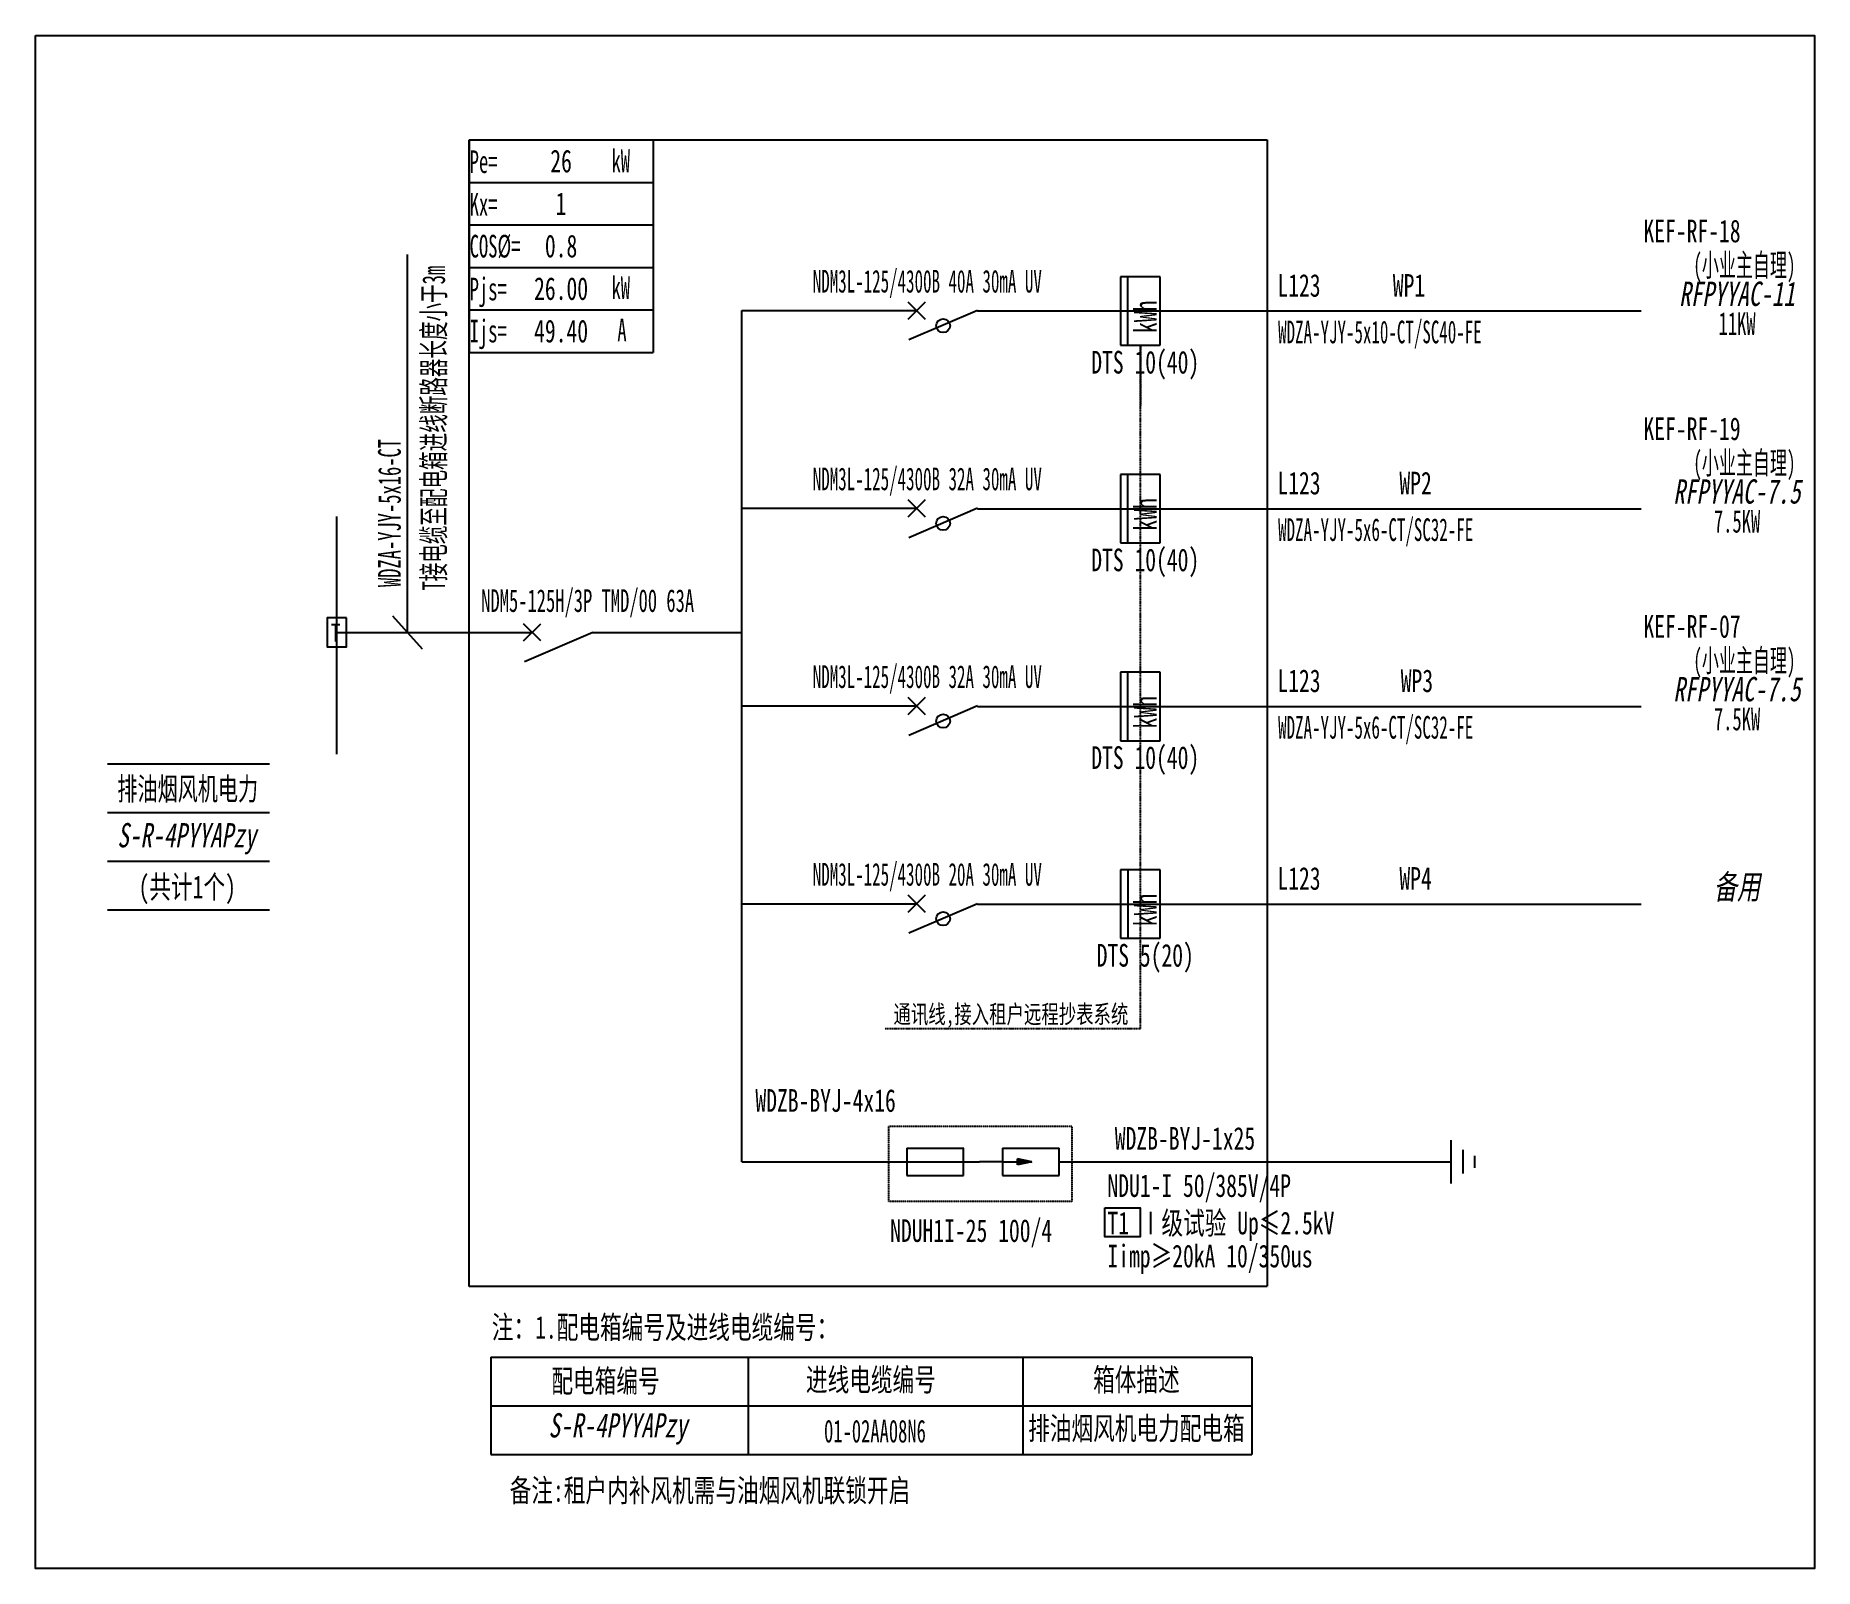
# Model space of a CAD drawing. Extents: x 398287 to 400605, y 364278 to 366275.
import ezdxf
from ezdxf.enums import TextEntityAlignment as Align

# ---------------------------------------------------------------- set-up
doc = ezdxf.new("R2010")
doc.units = 0
doc.header["$MEASUREMENT"] = 0
for name, pattern in [('DASHDOT', [1, 0.5, -0.25, 0, -0.25]), ('DASHED', [0.75, 0.5, -0.25]), ('DASHED2', [0.375, 0.25, -0.125])]:
    doc.linetypes.add(name, pattern=pattern)
for name, color, linetype in [('D_E_Eqpm(强电设备)', 100, 'Continuous'), ('D_E_Eqpm（强电设备）', 100, 'Continuous'), ('D_E_Text(强电文字)', 51, 'Continuous'), ('D_E_Text（强电文字）', 51, 'Continuous'), ('D_E_Wire(强电线缆)', 10, 'Continuous'), ('D_E_Wire（强电线缆）', 10, 'Continuous'), ('D_T_TableDim（表格尺寸）', 255, 'Continuous'), ('DQ-远程抄表', 3, 'DASHDOT'), ('DQ_Eqpm', 100, 'Continuous'), ('系统图', 220, 'Continuous')]:
    doc.layers.add(name, color=color, linetype=linetype)
doc.styles.add('$1$电气', font='', dxfattribs={"width": 0.7})
doc.styles.add('$1$电气箱', font='simhei.ttf', dxfattribs={"width": 0.8, "oblique": 10})
doc.styles.add('电气', font='', dxfattribs={"width": 0.7})
doc.styles.add('电气箱', font='simhei.ttf', dxfattribs={"width": 0.8, "oblique": 10})
doc.styles.get('$1$电气').set_extended_font_data('SimSun')
doc.styles.get('电气').set_extended_font_data('SimSun')

# ---------------------------------------------------------------- blocks, each defined once
blk = doc.blocks.new('T接箱')
at = {"layer": 'DQ_Eqpm'}
blk.add_lwpolyline([(313, 172), (73, 172), (73, -188), (313, -188)], close=True, dxfattribs=at)
at = {"layer": 'DQ_Eqpm', "color": 51, "style": '电气', "width": 0.8}
blk.add_text('T', height=220, dxfattribs=at).set_placement((120, -121))
blk = doc.blocks.new('DIANDUBIAO')
at = {"layer": 'D_E_Eqpm（强电设备）'}
for p, q in [((423, 487), (-423, 487)), ((-423, 487), (-423, 0)), ((423, 487), (-423, 487)), ((423, 0), (423, 487)), ((423, 400), (-423, 400)), ((423, 400), (-423, 400)), ((-423, 0), (423, 0))]:
    blk.add_line(p, q, dxfattribs=at)
at = {"layer": 'D_E_Text（强电文字）', "style": '电气', "width": 0.7}
blk.add_text('kWh', height=280, dxfattribs=at).set_placement((-272, 40))

msp = doc.modelspace()

# ---------------------------------------------------------------- linework, layer by layer
at = {"linetype": 'DASHED'}
for p, q in [((398851.8, 364645, 0), (398851.8, 366139, 0)), ((398851.8, 366139, 0), (399891.8, 366139, 0)), ((399891.8, 366139, 0), (399891.8, 364645, 0)), ((399891.8, 364645, 0), (398851.8, 364645, 0))]:
    msp.add_line(p, q, dxfattribs=at)
at = {"linetype": 'DASHED2', "elevation": 0}
msp.add_lwpolyline([(399398.9, 364853.9), (399637.3, 364853.9), (399637.3, 364755.7), (399398.9, 364755.7)], close=True, dxfattribs=at)
at = {"layer": 'D_E_Eqpm(强电设备)', "color": 100}
for p, q in [((399423.9, 365905.4, 0), (399446.3, 365927.8, 0)), ((399446.3, 365905.4, 0), (399423.9, 365927.8, 0)), ((399446.3, 365927.8, 0), (399423.9, 365905.4, 0)), ((399423.9, 365927.8, 0), (399446.3, 365905.4, 0)), ((399514.3, 365916.6, 0), (399424.9, 365878.3, 0)), ((399423.9, 365647.8, 0), (399446.3, 365670.2, 0)), ((399446.3, 365647.8, 0), (399423.9, 365670.2, 0)), ((399446.3, 365670.2, 0), (399423.9, 365647.8, 0)), ((399423.9, 365670.2, 0), (399446.3, 365647.8, 0)), ((399514.3, 365659, 0), (399424.9, 365620.7, 0)), ((398922.9, 365486.1, 0), (398945.3, 365508.4, 0)), ((398945.3, 365486.1, 0), (398922.9, 365508.4, 0)), ((399013.2, 365497.3, 0), (398923.9, 365458.9, 0)), ((399423.9, 365390.2, 0), (399446.3, 365412.6, 0)), ((399446.3, 365390.2, 0), (399423.9, 365412.6, 0)), ((399446.3, 365412.6, 0), (399423.9, 365390.2, 0)), ((399423.9, 365412.6, 0), (399446.3, 365390.2, 0)), ((399514.3, 365401.4, 0), (399424.9, 365363.1, 0)), ((399423.9, 365132.5, 0), (399446.3, 365154.9, 0)), ((399446.3, 365132.5, 0), (399423.9, 365154.9, 0)), ((399446.3, 365154.9, 0), (399423.9, 365132.5, 0)), ((399423.9, 365154.9, 0), (399446.3, 365132.5, 0)), ((399514.3, 365143.7, 0), (399424.9, 365105.4, 0))]:
    msp.add_line(p, q, dxfattribs=at)
at = {"layer": 'D_E_Eqpm(强电设备)'}
for p, q in [((399422.2, 364825.3, 0), (399496.4, 364825.3, 0)), ((399422.2, 364825.3, 0), (399422.2, 364789.4, 0)), ((399496.2, 364789.4, 0), (399496.2, 364825.3, 0)), ((399546.8, 364807.3, 0), (399516.9, 364807.3, 0)), ((399546.8, 364825.3, 0), (399621, 364825.3, 0)), ((399546.8, 364825.3, 0), (399546.8, 364789.4, 0)), ((399546.8, 364807.3, 0), (399585.3, 364807.3, 0)), ((399585.3, 364807.3, 0), (399566.7, 364811.2, 0)), ((399566.7, 364803.5, 0), (399566.7, 364811.2, 0)), ((399585.3, 364807.3, 0), (399566.7, 364803.5, 0)), ((399620.8, 364789.4, 0), (399620.8, 364825.3, 0)), ((399422.2, 364789.4, 0), (399496.2, 364789.4, 0)), ((399546.8, 364789.4, 0), (399620.8, 364789.4, 0))]:
    msp.add_line(p, q, dxfattribs=at)
msp.add_solid([(399566.7, 364803.5, 0), (399585.3, 364807.3, 0), (399566.7, 364811.2, 0)], dxfattribs=at)
at = {"layer": 'D_E_Eqpm（强电设备）'}
for p, q in [((399700.9, 365187.9, 0), (399700.9, 365098.6, 0)), ((399752.3, 365187.9, 0), (399700.9, 365187.9, 0)), ((399700.9, 365187.9, 0), (399700.9, 365098.6, 0)), ((399710.1, 365187.9, 0), (399710.1, 365098.6, 0)), ((399710.1, 365187.9, 0), (399710.1, 365098.6, 0)), ((399752.3, 365098.6, 0), (399752.3, 365187.9, 0)), ((399700.9, 365098.6, 0), (399752.3, 365098.6, 0))]:
    msp.add_line(p, q, dxfattribs=at)
for centre in [(399469.6, 365896.9, 0), (399469.6, 365639.3, 0), (399469.6, 365381.7, 0), (399469.6, 365124.1, 0)]:
    msp.add_circle(centre, 8.99, dxfattribs=at)
at = {"layer": 'D_E_Text（强电文字）'}
for p, q in [((398851.8, 366139, 0), (399091.9, 366139, 0)), ((398851.8, 366139, 0), (398851.8, 365862, 0)), ((399091.9, 366139, 0), (399091.9, 365862, 0)), ((398851.8, 366083.6, 0), (399091.9, 366083.6, 0)), ((398851.8, 366028.2, 0), (399091.9, 366028.2, 0)), ((398771.5, 365497.3, 0), (398771.5, 365989.8, 0)), ((398851.8, 365972.8, 0), (399091.9, 365972.8, 0)), ((398851.8, 365917.4, 0), (399091.9, 365917.4, 0)), ((398851.8, 365862, 0), (399091.9, 365862, 0)), ((398752.2, 365518.7, 0), (398790.8, 365475.8, 0))]:
    msp.add_line(p, q, dxfattribs=at)
at = {"layer": 'D_E_Text（强电文字）', "elevation": 0}
msp.add_lwpolyline([(399680.4, 364747.4), (399726.3, 364747.4), (399726.3, 364709.6), (399680.4, 364709.6)], close=True, dxfattribs=at)
at = {"layer": 'D_E_Wire(强电线缆)', "color": 10}
for p, q in [((399207.2, 365916.6, 0), (399436.3, 365916.6, 0)), ((399514.3, 365916.1, 0), (400379.2, 365916.1, 0)), ((399207.2, 365659, 0), (399436.3, 365659, 0)), ((399514.3, 365658.5, 0), (400379.2, 365658.5, 0)), ((399207.2, 365401.4, 0), (399436.3, 365401.4, 0)), ((399514.3, 365400.8, 0), (400379.2, 365400.8, 0)), ((399207.2, 365143.7, 0), (399436.3, 365143.7, 0)), ((399514.3, 365143.2, 0), (400379.2, 365143.2, 0))]:
    msp.add_line(p, q, dxfattribs=at)
at = {"layer": 'D_E_Wire（强电线缆）'}
for p, q in [((399207.2, 364807.3, 0), (399207.2, 365916.6, 0)), ((398679.5, 365338.8, 0), (398679.5, 365648.2, 0)), ((398679.5, 365497.3, 0), (398934.1, 365497.3, 0)), ((399013.2, 365497.3, 0), (399207.2, 365497.3, 0)), ((400131.8, 364779.2, 0), (400131.8, 364835.6, 0)), ((399207.2, 364807.3, 0), (399516.9, 364807.3, 0)), ((399620.8, 364807.3, 0), (400131.8, 364807.3, 0)), ((400147.2, 364792, 0), (400147.2, 364822.8, 0)), ((400162.6, 364799.6, 0), (400162.6, 364815, 0))]:
    msp.add_line(p, q, dxfattribs=at)
at = {"layer": 'D_T_TableDim（表格尺寸）', "color": 255}
for p, q in [((398380.6, 365325.8, 0), (398591.7, 365325.8, 0)), ((398380.6, 365262.4, 0), (398591.7, 365262.4, 0)), ((398380.6, 365199.1, 0), (398591.7, 365199.1, 0)), ((398380.6, 365135.8, 0), (398591.7, 365135.8, 0))]:
    msp.add_line(p, q, dxfattribs=at)
at = {"layer": 'D_T_TableDim（表格尺寸）', "ltscale": 3.5}
for p, q in [((398880.1, 364552.7, 0), (399872.1, 364552.7, 0)), ((398880.1, 364552.7, 0), (398880.1, 364426.1, 0)), ((399215.5, 364552.7, 0), (399215.5, 364426.1, 0)), ((399573.6, 364552.7, 0), (399573.6, 364426.1, 0)), ((399872.1, 364552.7, 0), (399872.1, 364426.1, 0)), ((398880.1, 364489.4, 0), (399872.1, 364489.4, 0)), ((398880.1, 364489.4, 0), (399872.1, 364489.4, 0)), ((399215.5, 364489.4, 0), (399215.5, 364426.1, 0)), ((399573.6, 364489.4, 0), (399573.6, 364426.1, 0)), ((398880.1, 364426.1, 0), (399872.1, 364426.1, 0))]:
    msp.add_line(p, q, dxfattribs=at)
at = {"layer": 'DQ-远程抄表'}
for p, q in [((399726.6, 364980.7, 0), (399726.6, 365871.4, 0)), ((399726.6, 365871.4, 0), (399726.6, 365793, 0)), ((399726.6, 364980.7, 0), (399393.5, 364980.7, 0))]:
    msp.add_line(p, q, dxfattribs=at)
at = {"layer": '系统图', "ltscale": 9973.992009}
msp.add_lwpolyline([(398287, 366275), (400605, 366275), (400605, 364277.5), (398287, 364277.5)], close=True, dxfattribs=at)

# ---------------------------------------------------------------- block references
at = {"xscale": 0.1055455278793643, "yscale": 0.1055455278793643, "zscale": 0.1055455278793643, "rotation": 90}
for p in [(399752.3, 365916.1, 0), (399752.3, 365658.5, 0), (399752.3, 365400.8, 0)]:
    msp.add_blockref('DIANDUBIAO', p, dxfattribs=at)
at = {"layer": 'D_E_Eqpm（强电设备）', "xscale": 0.1055455278793643, "yscale": 0.1055455278793643, "zscale": 0.1055455278793643}
msp.add_blockref('T接箱', (398659.1, 365498.1, 0), dxfattribs=at)

# ---------------------------------------------------------------- texts
at = {"layer": 'D_E_Text(强电文字)', "style": '$1$电气', "width": 0.6}
for s, p in [('11KW', (400504.2, 365885, 0)), ('7.5KW', (400504.2, 365627.3, 0)), ('7.5KW', (400504.2, 365369.7, 0))]:
    msp.add_text(s, height=29.55, dxfattribs=at).set_placement(p, align=Align.CENTER)
at = {"layer": 'D_E_Text(强电文字)', "style": '电气', "width": 0.7}
for s, p in [('WDZB-BYJ-4x16', (399225, 364872.5, 0)), ('WDZB-BYJ-1x25', (399693.3, 364823.1, 0)), ('T1 Ⅰ级试验 Up≤2.5kV ', (399683.7, 364712.8, 0)), ('Iimp≥20kA 10/350us', (399683.7, 364669.8, 0))]:
    msp.add_text(s, height=29.553, dxfattribs=at).set_placement(p)
at = {"layer": 'D_E_Text(强电文字)', "color": 51, "true_color": 0xffff7f, "style": '电气', "width": 0.7}
msp.add_text('NDU1-I 50/385V/4P', height=29.553, dxfattribs=at).set_placement((399683.7, 364761.6, 0))
at = {"layer": 'D_E_Text（强电文字）', "linetype": 'Continuous', "style": '电气', "width": 0.6}
for s, height, p in [('Pe=', 29.55, (398852.7, 366095.9, 0)), ('kW', 29.55, (399037.5, 366097, 0)), ('Kx=', 29.55, (398852.7, 366040.4, 0)), ('COS%%C=', 29.55, (398852.7, 365985.8, 0)), ('Pjs=', 29.55, (398852.7, 365930, 0)), ('kW', 29.55, (399037.5, 365931.9, 0)), ('Ijs=', 29.55, (398852.7, 365875.2, 0)), ('A', 29.6, (399045.1, 365876.5, 0))]:
    msp.add_text(s, height=height, dxfattribs=at).set_placement(p)
at = {"layer": 'D_E_Text（强电文字）', "style": '电气'}
for s, height, width, p in [('KEF-RF-18', 29.55, 0.7, (400382.2, 366005.6, 0)), ('(小业主自理)', 29.55, 0.55, (400447.3, 365961.2, 0)), ('L123', 29.55, 0.7, (399905.2, 365934.7, 0)), ('WP1', 29.55, 0.7, (400055.6, 365934.7, 0)), ('WDZA-YJY-5x10-CT/SC40-FE', 29.553, 0.55, (399906.1, 365874, 0)), ('KEF-RF-19', 29.55, 0.7, (400382.2, 365747.9, 0)), ('(小业主自理)', 29.55, 0.55, (400447.3, 365703.6, 0)), ('L123', 29.55, 0.7, (399905.2, 365677.1, 0)), ('WP2', 29.55, 0.7, (400064.2, 365677.1, 0)), ('WDZA-YJY-5x6-CT/SC32-FE', 29.553, 0.55, (399906.1, 365616.4, 0)), ('KEF-RF-07', 29.55, 0.7, (400382.2, 365490.3, 0)), ('(小业主自理)', 29.55, 0.55, (400447.3, 365446, 0)), ('L123', 29.55, 0.7, (399905.2, 365419.5, 0)), ('WP3', 29.55, 0.7, (400065.9, 365419.5, 0)), ('WDZA-YJY-5x6-CT/SC32-FE', 29.553, 0.55, (399906.1, 365358.8, 0)), ('L123', 29.55, 0.7, (399905.2, 365161.9, 0)), ('WP4', 29.55, 0.7, (400064.2, 365161.9, 0)), ('注：1.配电箱编号及进线电缆编号：', 29.553, 0.7, (398881.5, 364577, 0)), ('备注:租户内补风机需与油烟风机联锁开启 ', 29.553, 0.7, (398904.8, 364364.4, 0))]:
    msp.add_text(s, height=height, dxfattribs=dict(at, width=width)).set_placement(p)
for s, height, width, p in [('T接电缆至配电箱进线断路器长度小于3m', 29.553, 0.6, (398820.5, 365551.8, 0)), ('WDZA-YJY-5x16-CT', 29.553, 0.6, (398762.9, 365556.3, 0)), ('kWh', 29.55, 0.7, (399748.1, 365114.5, 0))]:
    msp.add_text(s, height=height, rotation=90, dxfattribs=dict(at, width=width)).set_placement(p)
at = {"layer": 'D_E_Text（强电文字）'}
for s, height, style, width, p in [('NDM3L-125/4300B 40A 30mA UV', 29.553, '电气', 0.55, (399449, 365952.5, 0)), ('DTS 10(40)', 29.55, '电气', 0.7, (399733, 365847.1, 0)), ('NDM3L-125/4300B 32A 30mA UV', 29.553, '电气', 0.55, (399449, 365694.9, 0)), ('DTS 10(40)', 29.55, '电气', 0.7, (399733, 365589.5, 0)), ('NDM5-125H/3P TMD/00 63A', 29.553, '电气', 0.6, (399006.4, 365536.3, 0)), ('NDM3L-125/4300B 32A 30mA UV', 29.553, '电气', 0.55, (399449, 365437.2, 0)), ('DTS 10(40)', 29.55, '电气', 0.7, (399733, 365331.9, 0)), ('排油烟风机电力', 29.55, '$1$电气', 0.65, (398485.3, 365293.9, 0)), ('NDM3L-125/4300B 20A 30mA UV', 29.553, '电气', 0.55, (399449, 365179.6, 0)), ('DTS 5(20)', 29.55, '电气', 0.7, (399733, 365074.2, 0)), ('配电箱编号', 29.55, '电气', 0.7, (399029.7, 364522.4, 0)), ('进线电缆编号', 29.55, '电气', 0.7, (399375.5, 364524, 0)), ('箱体描述', 29.55, '电气', 0.7, (399721.5, 364524, 0)), ('01-02AA08N6', 29.553, '电气', 0.6, (399380.8, 364456.2, 0)), ('排油烟风机电力配电箱', 29.55, '电气', 0.7, (399721.5, 364460.6, 0))]:
    msp.add_text(s, height=height, dxfattribs=dict(at, style=style, width=width)).set_placement(p, align=Align.MIDDLE)
at = {"layer": 'D_E_Text（强电文字）', "style": '$1$电气箱', "oblique": 10, "width": 0.7}
for s, height, p in [('RFPYYAC-11', 31.66, (400504.2, 365922.7, 0)), ('RFPYYAC-7.5', 31.664, (400504.2, 365665.1, 0)), ('RFPYYAC-7.5', 31.664, (400504.2, 365407.5, 0)), ('备用', 31.66, (400504.2, 365149.9, 0))]:
    msp.add_text(s, height=height, dxfattribs=at).set_placement(p, align=Align.CENTER)
at = {"layer": 'D_E_Text（强电文字）', "color": 7, "style": '$1$电气箱', "oblique": 10, "width": 0.7}
msp.add_text('S-R-4PYYAPzy', height=31.664, dxfattribs=at).set_placement((398484, 365228.6, 0), align=Align.MIDDLE)
at = {"layer": 'D_E_Text（强电文字）', "style": '$1$电气', "width": 0.7}
msp.add_text('(共计1个)', height=29.55, dxfattribs=at).set_placement((398484.6, 365150.9, 0), align=Align.CENTER)
at = {"layer": 'D_E_Text（强电文字）', "color": 51, "true_color": 0xffff7f, "style": '电气', "width": 0.7}
msp.add_text('NDUH1I-25 100/4', height=29.553, dxfattribs=at).set_placement((399400.6, 364703, 0))
at = {"layer": 'D_E_Text（强电文字）', "style": '电气箱', "oblique": 10, "width": 0.7}
msp.add_text('S-R-4PYYAPzy', height=31.664, dxfattribs=at).set_placement((399045.9, 364459.6, 0), align=Align.MIDDLE)
at = {"layer": 'D_E_Text（强电文字）', "width": 240.094, "attachment_point": 5, "style": '电气'}
for s, insert, char_height in [('26', (398971.8, 366111.3, 0), 29.55), ('1', (398971.8, 366055.9, 0), 29.6), ('0.8', (398971.8, 366000.5, 0), 29.55), ('{\\C200;26.00}', (398971.8, 365945.1, 0), 29.553), ('{\\C200;49.40}', (398971.8, 365889.7, 0), 29.553)]:
    msp.add_mtext(s, dxfattribs=dict(at, insert=insert, char_height=char_height))
at = {"layer": 'DQ-远程抄表', "style": '电气', "width": 0.7}
msp.add_text('通讯线,接入租户远程抄表系统', height=23.748, dxfattribs=at).set_placement((399404.9, 364987.9, 0))

doc.saveas('drawing.dxf')
